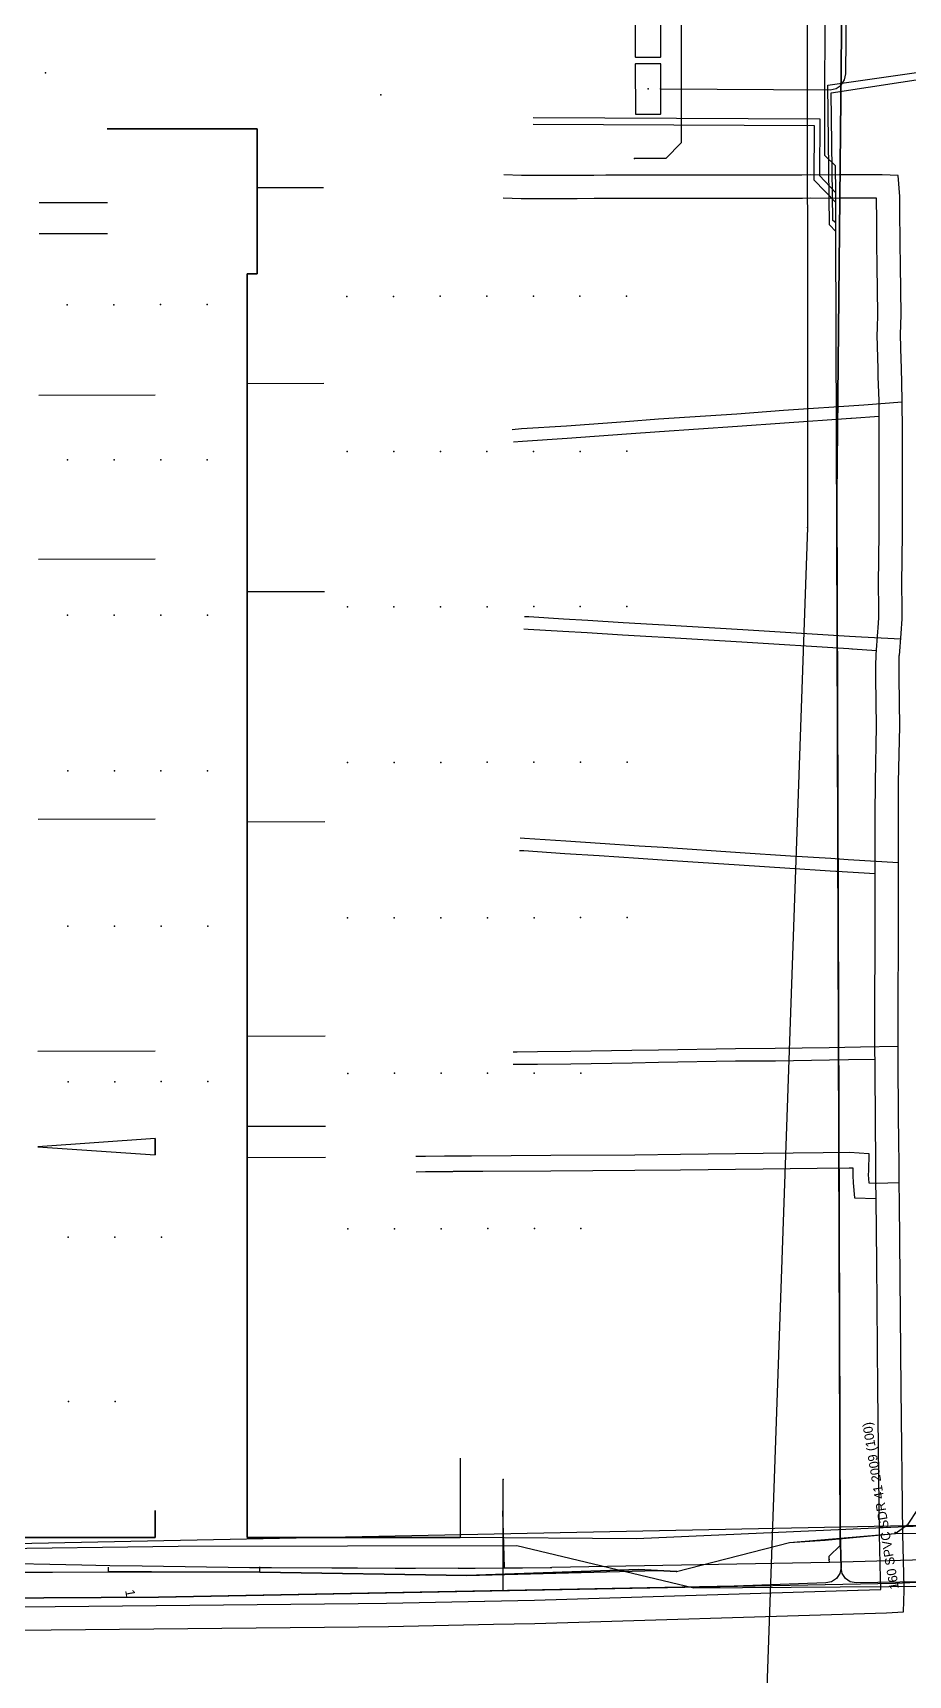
# Model space of a CAD drawing. Header units: metres. Extents: x -529 to 260, y -315 to 217.
# Drawn here: x -36.2 to -8, y 1.7 to 54.5 of the extents above; entities that cross this region are included whole.
import ezdxf

# ---------------------------------------------------------------- set-up
doc = ezdxf.new("R2010")
doc.units = ezdxf.units.M
for name, color, linetype, true_color in [('GM0772_GWA_Appurtenance', 7, 'Continuous', 0xba38a8), ('GM0772_GWA_Rioolleiding', 7, 'Continuous', 0xba38a8), ('KL1001_WAT_Appurtenance', 7, 'Continuous', 0x0000ff), ('KL1001_WAT_Waterleiding', 7, 'Continuous', 0x0000ff), ('KL1011_DAT_Duct', 7, 'Continuous', 0x00ff00), ('KL1011_DAT_Kabelbed', 7, 'Continuous', 0x00ff00), ('KL1011_DAT_Kast', 7, 'Continuous', 0x00ff00), ('KL1011_DAT_Telecommunicatiekabel', 7, 'Continuous', 0x00ff00), ('KL1031_ELS_Appurtenance', 7, 'Continuous', 0x960000), ('KL1031_ELS_Elektriciteitskabel', 7, 'Continuous', 0x960000), ('KL1031_ELS_ExtraGeometrie', 7, 'Continuous', 0x960000), ('KL1031_ELS_Kast', 7, 'Continuous', 0x960000), ('KL1031_EMS_Appurtenance', 7, 'Continuous', 0xc80000), ('KL1031_EMS_Elektriciteitskabel', 7, 'Continuous', 0xc80000), ('KL1031_GLD_Annotatie', 7, 'Continuous', 0xffffff), ('KL1031_GLD_Appurtenance', 7, 'Continuous', 0xffaf3c), ('KL1031_GLD_OlieGasChemicalienPijpleiding', 7, 'Continuous', 0xffaf3c), ('KL1049_DAT_Appurtenance', 7, 'Continuous', 0x00ff00), ('KL1049_DAT_Telecommunicatiekabel', 7, 'Continuous', 0x00ff00), ('KL1051_DAT_Annotatie', 7, 'Continuous', 0xffffff), ('KL1051_DAT_Kabelbed', 7, 'Continuous', 0x00ff00), ('KL1233_WRM_ThermischePijpleiding', 7, 'Continuous', 0x008080)]:
    doc.layers.add(name, color=color, linetype=linetype, true_color=true_color)

msp = doc.modelspace()

# ---------------------------------------------------------------- linework, layer by layer
at = {"layer": 'GM0772_GWA_Appurtenance'}
msp.add_point((-11.247, 38.621), dxfattribs=at)
at = {"layer": 'GM0772_GWA_Rioolleiding', "linetype": 'CONTINUOUS'}
for points in [[(-11.265, 80.189), (-11.247, 38.621)], [(-11.247, 38.621), (-12.702, -2.985)]]:
    msp.add_lwpolyline(points, dxfattribs=at)
at = {"layer": 'KL1001_WAT_Appurtenance'}
msp.add_point((-10.545, 5.424), dxfattribs=at)
at = {"layer": 'KL1001_WAT_Waterleiding', "linetype": 'CONTINUOUS'}
for points in [[(-10.34, 50.26), (-10.69, 50.597), (-10.679, 56.735), (-17.124, 56.572), (-17.183, 55.728)], [(-10.333, 48.146), (-10.535, 48.365), (-10.588, 52.853), (-7.066, 53.36), (9.531, 53.29), (9.625, 53.171)], [(-10.334, 48.426), (-10.432, 48.499), (-10.485, 52.61), (-7.047, 53.137), (9.53, 53.071), (9.625, 53.171)], [(-20.078, 51.82), (-10.85, 51.771), (-10.861, 49.954), (-10.336, 49.393)], [(-10.336, 49.077), (-11.029, 49.796), (-11.02, 51.542), (-20.078, 51.593)], [(-10.334, 48.577), (-10.336, 49.077), (-10.336, 49.393), (-10.34, 50.26)], [(-10.545, 5.424), (-10.549, 5.526), (-10.195, 5.87), (-10.333, 48.146), (-10.334, 48.426), (-10.334, 48.577)], [(59.792, 10.627), (56.411, 10.292), (49.594, 9.618), (31.277, 7.805), (29.566, 7.665), (22.876, 7.116), (17.489, 6.778), (13.649, 6.538), (7.721, 6.18), (-0.339, 5.693), (-3.459, 5.558), (-5.788, 5.469), (-7.868, 5.399), (-10.542, 5.321)], [(-21.065, 6.991), (-21.009, 5.149)], [(-22.492, 5.14), (-23.859, 5.137), (-24.518, 5.137), (-25.729, 5.138), (-26.554, 5.141), (-28.499, 5.152), (-29.207, 5.158), (-32.657, 5.202), (-33.698, 5.219), (-34.606, 5.237), (-37.715, 5.307), (-39.427, 5.354)], [(-10.542, 5.321), (-19.469, 5.16)], [(-10.542, 5.321), (-10.545, 5.424)], [(-22.492, 5.14), (-22.44, 5.14), (-21.937, 5.144), (-21.009, 5.149), (-20.415, 5.154), (-19.524, 5.16), (-19.469, 5.16)]]:
    msp.add_lwpolyline(points, dxfattribs=at)
at = {"layer": 'KL1011_DAT_Duct', "linetype": 'CONTINUOUS'}
for points in [[(-33.781, 51.45), (-28.958, 51.451), (-28.958, 49.55)], [(-33.781, 51.45), (-28.958, 51.451), (-28.958, 49.55)], [(-33.781, 51.45), (-28.958, 51.451), (-28.958, 49.55)], [(-28.958, 49.55), (-28.958, 46.787), (-29.284, 46.787), (-29.284, 43.248)], [(-28.958, 49.55), (-28.958, 46.787), (-29.284, 46.787), (-29.284, 43.248)], [(-28.958, 49.55), (-28.958, 46.787), (-29.284, 46.787), (-29.284, 43.248)], [(-29.284, 43.248), (-29.284, 36.549)], [(-29.284, 43.248), (-29.284, 36.549)], [(-29.284, 43.248), (-29.284, 36.549)], [(-29.284, 36.549), (-29.284, 29.149)], [(-29.284, 36.549), (-29.284, 29.149)], [(-29.284, 36.549), (-29.284, 29.149)], [(-29.284, 29.149), (-29.284, 22.249)], [(-29.284, 29.149), (-29.284, 22.249)], [(-29.284, 29.149), (-29.284, 22.249)], [(-29.284, 22.249), (-29.284, 19.349)], [(-29.284, 22.249), (-29.284, 19.349)], [(-29.284, 22.249), (-29.284, 19.349)], [(-29.284, 19.349), (-29.284, 18.349)], [(-29.284, 19.349), (-29.284, 18.349)], [(-29.284, 19.349), (-29.284, 18.349)], [(-32.246, 18.443), (-32.246, 18.97)], [(-32.246, 18.443), (-32.246, 18.97)], [(-29.284, 18.349), (-29.284, 6.127)], [(-29.284, 18.349), (-29.284, 6.127)], [(-29.284, 18.349), (-29.284, 6.127)], [(-50.93, 6.127), (-32.245, 6.127), (-32.245, 6.996)], [(-50.93, 6.127), (-32.245, 6.127), (-32.245, 6.996)], [(8.036, 7.19), (-16.748, 6.089), (-22.427, 6.128)], [(8.036, 7.19), (-16.748, 6.089), (-22.427, 6.128)], [(-29.284, 6.127), (-22.427, 6.128)], [(-29.284, 6.127), (-22.427, 6.128)]]:
    msp.add_lwpolyline(points, dxfattribs=at)
at = {"layer": 'KL1011_DAT_Kabelbed', "linetype": 'CONTINUOUS'}
for points in [[(-33.781, 51.45), (-28.958, 51.451), (-28.958, 49.55)], [(-28.958, 49.55), (-28.958, 46.787), (-29.284, 46.787), (-29.284, 43.248)], [(-26.82, 49.554), (-28.958, 49.55)], [(-33.78, 49.073), (-35.977, 49.069)], [(-33.78, 48.073), (-35.978, 48.069)], [(-32.245, 42.881), (-35.985, 42.873)], [(-26.808, 43.254), (-29.284, 43.248)], [(-29.284, 43.248), (-29.284, 36.549)], [(-32.246, 37.604), (-35.993, 37.597)], [(-26.794, 36.554), (-29.284, 36.549)], [(-29.284, 36.549), (-29.284, 29.149)], [(-32.246, 29.238), (-36.006, 29.229)], [(-26.779, 29.154), (-29.284, 29.149)], [(-29.284, 29.149), (-29.284, 22.249)], [(-26.765, 22.254), (-29.284, 22.249)], [(-29.284, 22.249), (-29.284, 19.349)], [(-32.246, 21.772), (-36.016, 21.764)], [(-26.759, 19.354), (-29.284, 19.349)], [(-29.284, 19.349), (-29.284, 18.349)], [(-32.246, 18.97), (-36.021, 18.699), (-32.246, 18.443)], [(-32.246, 18.443), (-32.246, 18.97)], [(-26.757, 18.354), (-29.284, 18.349)], [(-29.284, 18.349), (-29.284, 6.127)], [(-22.426, 8.678), (-22.427, 6.128)], [(-50.93, 6.127), (-32.245, 6.127), (-32.245, 6.996)], [(8.036, 7.19), (-16.748, 6.089), (-22.427, 6.128)], [(-29.284, 6.127), (-22.427, 6.128)]]:
    msp.add_lwpolyline(points, dxfattribs=at)
at = {"layer": 'KL1011_DAT_Kast'}
msp.add_point((-35.775, 53.248), dxfattribs=at)
at = {"layer": 'KL1011_DAT_Telecommunicatiekabel', "linetype": 'CONTINUOUS'}
for points in [[(-26.757, 18.354), (-29.284, 18.349), (-29.284, 46.787), (-28.958, 46.787), (-28.958, 51.451), (-33.781, 51.45)], [(-26.757, 18.354), (-29.284, 18.349), (-29.284, 46.787), (-28.958, 46.787), (-28.958, 51.451), (-33.781, 51.45)], [(-26.757, 18.354), (-29.284, 18.349), (-29.284, 46.787), (-28.958, 46.787), (-28.958, 51.451), (-33.781, 51.45)], [(-26.757, 18.354), (-29.284, 18.349), (-29.284, 46.787), (-28.958, 46.787), (-28.958, 51.451), (-33.781, 51.45)], [(-26.757, 18.354), (-29.284, 18.349), (-29.284, 46.787), (-28.958, 46.787), (-28.958, 51.451), (-33.781, 51.45)], [(-26.757, 18.354), (-29.284, 18.349), (-29.284, 46.787), (-28.958, 46.787), (-28.958, 51.451), (-33.781, 51.45)], [(-26.757, 18.354), (-29.284, 18.349), (-29.284, 46.787), (-28.958, 46.787), (-28.958, 51.451), (-33.781, 51.45)], [(-26.757, 18.354), (-29.284, 18.349), (-29.284, 46.787), (-28.958, 46.787), (-28.958, 51.451), (-33.781, 51.45)], [(-26.757, 18.354), (-29.284, 18.349), (-29.284, 46.787), (-28.958, 46.787), (-28.958, 51.451), (-33.781, 51.45)], [(-26.757, 18.354), (-29.284, 18.349), (-29.284, 46.787), (-28.958, 46.787), (-28.958, 51.451), (-33.781, 51.45)], [(-26.757, 18.354), (-29.284, 18.349), (-29.284, 46.787), (-28.958, 46.787), (-28.958, 51.451), (-33.781, 51.45)], [(-26.757, 18.354), (-29.284, 18.349), (-29.284, 46.787), (-28.958, 46.787), (-28.958, 51.451), (-33.781, 51.45)], [(-26.757, 18.354), (-29.284, 18.349), (-29.284, 46.787), (-28.958, 46.787), (-28.958, 51.451), (-33.781, 51.45)], [(-26.757, 18.354), (-29.284, 18.349), (-29.284, 46.787), (-28.958, 46.787), (-28.958, 51.451), (-33.781, 51.45)], [(-26.757, 18.354), (-29.284, 18.349), (-29.284, 46.787), (-28.958, 46.787), (-28.958, 51.451), (-33.781, 51.45)], [(-26.757, 18.354), (-29.284, 18.349), (-29.284, 46.787), (-28.958, 46.787), (-28.958, 51.451), (-33.781, 51.45)], [(-26.759, 19.354), (-29.284, 19.349), (-29.284, 46.787), (-28.958, 46.787), (-28.958, 51.451), (-33.781, 51.45)], [(-26.757, 18.354), (-29.284, 18.349), (-29.284, 46.787), (-28.958, 46.787), (-28.958, 51.451), (-33.781, 51.45)], [(-26.757, 18.354), (-29.284, 18.349), (-29.284, 46.787), (-28.958, 46.787), (-28.958, 51.451), (-33.781, 51.45)], [(-26.757, 18.354), (-29.284, 18.349), (-29.284, 46.787), (-28.958, 46.787), (-28.958, 51.451), (-33.781, 51.45)], [(-26.757, 18.354), (-29.284, 18.349), (-29.284, 46.787), (-28.958, 46.787), (-28.958, 51.451), (-33.781, 51.45)], [(-26.757, 18.354), (-29.284, 18.349), (-29.284, 46.787), (-28.958, 46.787), (-28.958, 51.451), (-33.781, 51.45)], [(-26.757, 18.354), (-29.284, 18.349), (-29.284, 46.787), (-28.958, 46.787), (-28.958, 51.451), (-33.781, 51.45)], [(-26.759, 19.354), (-29.284, 19.349), (-29.284, 46.787), (-28.958, 46.787), (-28.958, 51.451), (-33.781, 51.45)], [(-26.759, 19.354), (-29.284, 19.349), (-29.284, 46.787), (-28.958, 46.787), (-28.958, 51.451), (-33.781, 51.45)], [(-26.759, 19.354), (-29.284, 19.349), (-29.284, 46.787), (-28.958, 46.787), (-28.958, 51.451), (-33.781, 51.45)], [(-26.757, 18.354), (-29.284, 18.349), (-29.284, 46.787), (-28.958, 46.787), (-28.958, 51.451), (-33.781, 51.45)], [(-22.426, 8.678), (-22.427, 6.128), (-29.284, 6.127), (-29.284, 46.787), (-28.958, 46.787), (-28.958, 51.451), (-33.781, 51.45)], [(-22.426, 8.678), (-22.427, 6.128), (-29.284, 6.127), (-29.284, 46.787), (-28.958, 46.787), (-28.958, 51.451), (-33.781, 51.45)], [(-22.426, 8.678), (-22.427, 6.128), (-29.284, 6.127), (-29.284, 46.787), (-28.958, 46.787), (-28.958, 51.451), (-33.781, 51.45)], [(-22.426, 8.678), (-22.427, 6.128), (-29.284, 6.127), (-29.284, 46.787), (-28.958, 46.787), (-28.958, 51.451), (-33.781, 51.45)], [(-22.426, 8.678), (-22.427, 6.128), (-29.284, 6.127), (-29.284, 46.787), (-28.958, 46.787), (-28.958, 51.451), (-33.781, 51.45)], [(-26.757, 18.354), (-29.284, 18.349), (-29.284, 46.787), (-28.958, 46.787), (-28.958, 51.451), (-33.781, 51.45)], [(-22.426, 8.678), (-22.427, 6.128), (-29.284, 6.127), (-29.284, 46.787), (-28.958, 46.787), (-28.958, 51.451), (-33.781, 51.45)], [(-26.757, 18.354), (-29.284, 18.349), (-29.284, 46.787), (-28.958, 46.787), (-28.958, 51.451), (-33.781, 51.45)], [(-26.757, 18.354), (-29.284, 18.349), (-29.284, 46.787), (-28.958, 46.787), (-28.958, 51.451), (-33.781, 51.45)], [(-22.426, 8.678), (-22.427, 6.128), (-29.284, 6.127), (-29.284, 46.787), (-28.958, 46.787), (-28.958, 51.451), (-33.781, 51.45)], [(-26.757, 18.354), (-29.284, 18.349), (-29.284, 46.787), (-28.958, 46.787), (-28.958, 51.451), (-33.781, 51.45)], [(-22.426, 8.678), (-22.427, 6.128), (-29.284, 6.127), (-29.284, 46.787), (-28.958, 46.787), (-28.958, 51.451), (-33.781, 51.45)], [(-22.426, 8.678), (-22.427, 6.128), (-29.284, 6.127), (-29.284, 46.787), (-28.958, 46.787), (-28.958, 51.451), (-33.781, 51.45)], [(-22.426, 8.678), (-22.427, 6.128), (-29.284, 6.127), (-29.284, 46.787), (-28.958, 46.787), (-28.958, 51.451), (-33.781, 51.45)], [(-22.426, 8.678), (-22.427, 6.128), (-29.284, 6.127), (-29.284, 46.787), (-28.958, 46.787), (-28.958, 51.451), (-33.781, 51.45)], [(-22.426, 8.678), (-22.427, 6.128), (-29.284, 6.127), (-29.284, 46.787), (-28.958, 46.787), (-28.958, 51.451), (-33.781, 51.45)], [(-22.426, 8.678), (-22.427, 6.128), (-29.284, 6.127), (-29.284, 46.787), (-28.958, 46.787), (-28.958, 51.451), (-33.781, 51.45)], [(-22.426, 8.678), (-22.427, 6.128), (-29.284, 6.127), (-29.284, 46.787), (-28.958, 46.787), (-28.958, 51.451), (-33.781, 51.45)], [(-22.426, 8.678), (-22.427, 6.128), (-29.284, 6.127), (-29.284, 46.787), (-28.958, 46.787), (-28.958, 51.451), (-33.781, 51.45)], [(-22.426, 8.678), (-22.427, 6.128), (-29.284, 6.127), (-29.284, 46.787), (-28.958, 46.787), (-28.958, 51.451), (-33.781, 51.45)], [(-22.426, 8.678), (-22.427, 6.128), (-29.284, 6.127), (-29.284, 46.787), (-28.958, 46.787), (-28.958, 51.451), (-33.781, 51.45)], [(-32.246, 21.772), (-36.016, 21.764)], [(-32.246, 21.772), (-36.016, 21.764)], [(-32.246, 21.772), (-36.016, 21.764)], [(-32.246, 21.772), (-36.016, 21.764)], [(-32.246, 21.772), (-36.016, 21.764)], [(-32.246, 21.772), (-36.016, 21.764)], [(-32.246, 21.772), (-36.016, 21.764)], [(-32.246, 21.772), (-36.016, 21.764)], [(-32.246, 21.772), (-36.016, 21.764)], [(-32.246, 21.772), (-36.016, 21.764)], [(-32.246, 21.772), (-36.016, 21.764)], [(-32.246, 21.772), (-36.016, 21.764)], [(-32.246, 21.772), (-36.016, 21.764)], [(-32.246, 21.772), (-36.016, 21.764)], [(-32.246, 21.772), (-36.016, 21.764)], [(-32.246, 21.772), (-36.016, 21.764)], [(-32.246, 21.772), (-36.016, 21.764)], [(-32.246, 21.772), (-36.016, 21.764)], [(-32.246, 21.772), (-36.016, 21.764)], [(-32.246, 21.772), (-36.016, 21.764)], [(-32.246, 21.772), (-36.016, 21.764)], [(-32.246, 21.772), (-36.016, 21.764)], [(-32.246, 21.772), (-36.016, 21.764)], [(-32.246, 21.772), (-36.016, 21.764)], [(-32.246, 21.772), (-36.016, 21.764)], [(-32.246, 21.772), (-36.016, 21.764)], [(-32.246, 21.772), (-36.016, 21.764)], [(-32.246, 21.772), (-36.016, 21.764)], [(-32.246, 21.772), (-36.016, 21.764)], [(-32.246, 21.772), (-36.016, 21.764)], [(-32.246, 21.772), (-36.016, 21.764)], [(-32.246, 21.772), (-36.016, 21.764)], [(-32.246, 21.772), (-36.016, 21.764)], [(-32.246, 21.772), (-36.016, 21.764)], [(-32.246, 21.772), (-36.016, 21.764)], [(-32.246, 21.772), (-36.016, 21.764)], [(-32.246, 21.772), (-36.016, 21.764)], [(-32.246, 21.772), (-36.016, 21.764)], [(-32.246, 21.772), (-36.016, 21.764)], [(-32.246, 21.772), (-36.016, 21.764)], [(-32.246, 21.772), (-36.016, 21.764)], [(-32.246, 21.772), (-36.016, 21.764)], [(-32.246, 21.772), (-36.016, 21.764)], [(-32.246, 21.772), (-36.016, 21.764)], [(-32.246, 21.772), (-36.016, 21.764)], [(-32.246, 21.772), (-36.016, 21.764)], [(-32.246, 21.772), (-36.016, 21.764)], [(-32.246, 21.772), (-36.016, 21.764)], [(-32.246, 21.772), (-36.016, 21.764)], [(-32.246, 21.772), (-36.016, 21.764)], [(-32.246, 21.772), (-36.016, 21.764)], [(-32.246, 21.772), (-36.016, 21.764)], [(-32.246, 21.772), (-36.016, 21.764)], [(-32.246, 18.97), (-32.246, 18.443), (-32.246, 18.97)], [(-32.246, 18.97), (-32.246, 18.443), (-32.246, 18.97)], [(-32.246, 18.97), (-32.246, 18.443), (-32.246, 18.97)], [(-32.246, 18.97), (-32.246, 18.443), (-32.246, 18.97)], [(-32.246, 18.97), (-32.246, 18.443), (-32.246, 18.97)], [(-32.246, 18.97), (-32.246, 18.443), (-32.246, 18.97)], [(-32.246, 18.97), (-32.246, 18.443), (-32.246, 18.97)], [(-32.246, 18.97), (-32.246, 18.443), (-32.246, 18.97)], [(-32.246, 18.97), (-32.246, 18.443), (-32.246, 18.97)], [(-32.246, 18.97), (-32.246, 18.443), (-32.246, 18.97)], [(-32.246, 18.97), (-32.246, 18.443), (-32.246, 18.97)], [(-32.246, 18.97), (-32.246, 18.443), (-32.246, 18.97)], [(-32.246, 18.97), (-32.246, 18.443), (-32.246, 18.97)], [(-32.246, 18.97), (-32.246, 18.443), (-32.246, 18.97)], [(-32.246, 18.97), (-32.246, 18.443), (-32.246, 18.97)], [(-32.246, 18.97), (-32.246, 18.443), (-32.246, 18.97)], [(-32.246, 18.97), (-32.246, 18.443), (-32.246, 18.97)], [(-32.246, 18.97), (-32.246, 18.443), (-32.246, 18.97)], [(-32.246, 18.97), (-32.246, 18.443), (-32.246, 18.97)], [(-32.246, 18.97), (-32.246, 18.443), (-32.246, 18.97)], [(-32.246, 18.97), (-32.246, 18.443), (-32.246, 18.97)], [(-32.246, 18.97), (-32.246, 18.443), (-32.246, 18.97)], [(-32.246, 18.97), (-32.246, 18.443), (-32.246, 18.97)], [(-32.246, 18.97), (-32.246, 18.443), (-32.246, 18.97)], [(-32.246, 18.97), (-32.246, 18.443), (-32.246, 18.97)], [(-32.246, 18.97), (-32.246, 18.443), (-32.246, 18.97)], [(-32.246, 18.97), (-32.246, 18.443), (-32.246, 18.97)], [(-50.93, 6.127), (-32.245, 6.127), (-32.245, 6.996), (-32.245, 6.127), (-50.93, 6.127), (-74.037, 6.127)], [(-50.93, 6.127), (-32.245, 6.127), (-32.245, 6.996), (-32.245, 6.127), (-50.93, 6.127), (-74.037, 6.127)], [(-50.93, 6.127), (-32.245, 6.127), (-32.245, 6.996), (-32.245, 6.127), (-50.93, 6.127), (-74.037, 6.127)], [(-50.93, 6.127), (-32.245, 6.127), (-32.245, 6.996), (-32.245, 6.127), (-50.93, 6.127), (-74.037, 6.127)], [(-50.93, 6.127), (-32.245, 6.127), (-32.245, 6.996), (-32.245, 6.127), (-50.93, 6.127), (-74.037, 6.127)], [(-50.93, 6.127), (-32.245, 6.127), (-32.245, 6.996), (-32.245, 6.127), (-50.93, 6.127), (-74.037, 6.127)], [(-50.93, 6.127), (-32.245, 6.127), (-32.245, 6.996), (-32.245, 6.127), (-50.93, 6.127), (-74.037, 6.127)], [(-50.93, 6.127), (-32.245, 6.127), (-32.245, 6.996), (-32.245, 6.127), (-50.93, 6.127), (-74.037, 6.127)], [(-50.93, 6.127), (-32.245, 6.127), (-32.245, 6.996), (-32.245, 6.127), (-50.93, 6.127), (-74.037, 6.127)], [(-50.93, 6.127), (-32.245, 6.127), (-32.245, 6.996), (-32.245, 6.127), (-50.93, 6.127), (-74.037, 6.127)], [(-50.93, 6.127), (-32.245, 6.127), (-32.245, 6.996), (-32.245, 6.127), (-50.93, 6.127), (-74.037, 6.127)], [(-50.93, 6.127), (-32.245, 6.127), (-32.245, 6.996), (-32.245, 6.127), (-50.93, 6.127), (-74.037, 6.127)], [(-50.93, 6.127), (-32.245, 6.127), (-32.245, 6.996), (-32.245, 6.127), (-50.93, 6.127), (-74.037, 6.127)], [(-50.93, 6.127), (-32.245, 6.127), (-32.245, 6.996), (-32.245, 6.127), (-50.93, 6.127), (-74.037, 6.127)], [(-50.93, 6.127), (-32.245, 6.127), (-32.245, 6.996), (-32.245, 6.127), (-50.93, 6.127), (-74.037, 6.127)], [(-50.93, 6.127), (-32.245, 6.127), (-32.245, 6.996), (-32.245, 6.127), (-50.93, 6.127), (-74.037, 6.127)], [(-50.93, 6.127), (-32.245, 6.127), (-32.245, 6.996), (-32.245, 6.127), (-50.93, 6.127), (-74.037, 6.127)], [(-50.93, 6.127), (-32.245, 6.127), (-32.245, 6.996), (-32.245, 6.127), (-50.93, 6.127), (-74.037, 6.127)], [(-50.93, 6.127), (-32.245, 6.127), (-32.245, 6.996), (-32.245, 6.127), (-50.93, 6.127), (-74.037, 6.127)], [(-50.93, 6.127), (-32.245, 6.127), (-32.245, 6.996), (-32.245, 6.127), (-50.93, 6.127), (-74.037, 6.127)], [(-50.93, 6.127), (-32.245, 6.127), (-32.245, 6.996), (-32.245, 6.127), (-50.93, 6.127), (-74.037, 6.127)], [(-50.93, 6.127), (-32.245, 6.127), (-32.245, 6.996), (-32.245, 6.127), (-50.93, 6.127), (-74.037, 6.127)], [(-50.93, 6.127), (-32.245, 6.127), (-32.245, 6.996), (-32.245, 6.127), (-50.93, 6.127), (-74.037, 6.127)], [(-50.93, 6.127), (-32.245, 6.127), (-32.245, 6.996), (-32.245, 6.127), (-50.93, 6.127), (-74.037, 6.127)], [(-50.93, 6.127), (-32.245, 6.127), (-32.245, 6.996), (-32.245, 6.127), (-50.93, 6.127), (-74.037, 6.127)], [(-50.93, 6.127), (-32.245, 6.127), (-32.245, 6.996), (-32.245, 6.127), (-50.93, 6.127), (-74.037, 6.127)], [(-50.93, 6.127), (-32.245, 6.127), (-32.245, 6.996), (-32.245, 6.127), (-50.93, 6.127), (-74.037, 6.127)]]:
    msp.add_lwpolyline(points, dxfattribs=at)
at = {"layer": 'KL1031_ELS_Appurtenance'}
for p in [(-24.976, 52.543), (-15.977, 52.734), (-16.809, 50.495), (-26.067, 46.059), (-24.567, 46.061), (-23.068, 46.063), (-21.568, 46.064), (-20.068, 46.066), (-18.568, 46.067), (-17.068, 46.069), (-35.068, 45.791), (-33.568, 45.792), (-32.069, 45.794), (-30.569, 45.795), (-35.063, 40.796), (-33.563, 40.798), (-32.063, 40.799), (-30.564, 40.801), (-26.062, 41.066), (-24.562, 41.067), (-23.062, 41.069), (-21.562, 41.071), (-20.062, 41.072), (-18.562, 41.074), (-17.063, 41.075), (-26.056, 36.071), (-24.557, 36.073), (-23.057, 36.075), (-21.557, 36.076), (-20.057, 36.078), (-18.557, 36.079), (-17.058, 36.081), (-35.058, 35.802), (-33.558, 35.803), (-32.058, 35.805), (-30.559, 35.806), (-35.053, 30.796), (-33.553, 30.797), (-32.054, 30.799), (-30.553, 30.8), (-26.051, 31.065), (-24.551, 31.066), (-23.051, 31.068), (-21.552, 31.069), (-20.052, 31.07), (-18.552, 31.072), (-17.053, 31.074), (-26.046, 26.064), (-24.546, 26.066), (-23.046, 26.067), (-21.547, 26.069), (-20.047, 26.07), (-18.547, 26.072), (-17.047, 26.074), (-35.048, 25.794), (-33.548, 25.796), (-32.048, 25.797), (-30.548, 25.799), (-35.042, 20.792), (-33.543, 20.794), (-32.043, 20.795), (-30.543, 20.797), (-26.041, 21.062), (-24.541, 21.063), (-23.041, 21.065), (-21.541, 21.066), (-20.042, 21.068), (-18.542, 21.07), (-26.036, 16.061), (-24.536, 16.062), (-23.036, 16.064), (-21.536, 16.066), (-20.037, 16.067), (-18.537, 16.069), (-35.037, 15.791), (-33.538, 15.793), (-32.038, 15.794), (-35.032, 10.505), (-33.532, 10.507), (-21.038, 7.99), (-21.04, 4.421)]:
    msp.add_point(p, dxfattribs=at)
at = {"layer": 'KL1031_ELS_Elektriciteitskabel', "linetype": 'CONTINUOUS'}
for points in [[(-15.977, 52.734), (-10.521, 52.709), (-10.326, 52.747), (-10.162, 52.858), (-10.052, 53.024), (-10.017, 53.22), (-9.969, 57.735)], [(-15.307, 56.824), (-15.307, 50.999), (-15.806, 50.498), (-16.809, 50.495)], [(-159.298, 3.907), (-153.417, 3.983), (-135.502, 4.086), (-113.246, 4.04), (-85.13, 4.633), (-63.924, 4.258), (-43.209, 4.141), (-32.137, 4.207), (-8.408, 4.663), (15.142, 5.767), (39.363, 7.547), (65.962, 10.34), (84.955, 11.989)], [(-21.04, 4.421), (-21.038, 7.99)]]:
    msp.add_lwpolyline(points, dxfattribs=at)
at = {"layer": 'KL1031_ELS_ExtraGeometrie', "linetype": 'CONTINUOUS'}
for points in [[(-15.971, 53.765), (-15.971, 55.376), (-15.98, 55.381), (-16.784, 55.379), (-16.79, 55.371), (-16.787, 53.766), (-16.779, 53.761), (-15.979, 53.761), (-15.971, 53.764), (-15.971, 53.765)], [(-15.967, 51.929), (-15.969, 53.538), (-15.977, 53.544), (-16.783, 53.542), (-16.788, 53.533), (-16.785, 51.928), (-16.776, 51.922), (-15.976, 51.924), (-15.968, 51.928), (-15.967, 51.929)]]:
    msp.add_lwpolyline(points, close=True, dxfattribs=at)
at = {"layer": 'KL1031_ELS_Kast'}
msp.add_point((-16.377, 52.733), dxfattribs=at)
at = {"layer": 'KL1031_EMS_Appurtenance'}
msp.add_point((-13.594, 4.564), dxfattribs=at)
at = {"layer": 'KL1031_EMS_Elektriciteitskabel', "linetype": 'CONTINUOUS'}
for points in [[(-7.571, 4.702), (-9.677, 4.671), (-9.867, 4.707), (-10.026, 4.813), (-10.133, 4.974), (-10.167, 5.164), (-10.197, 6.327), (-10.306, 39.654), (-10.114, 57.73), (-10.125, 57.833), (-10.157, 57.93), (-10.211, 58.019), (-10.283, 58.093), (-10.37, 58.15), (-10.467, 58.186), (-10.568, 58.2), (-10.672, 58.191), (-12.136, 58.194), (-12.319, 58.231), (-12.474, 58.337), (-12.575, 58.494), (-12.608, 58.679), (-12.74, 63.051)], [(-10.114, 57.73), (-10.306, 39.654), (-10.197, 6.327), (-10.167, 5.164), (-10.201, 4.974), (-10.307, 4.811), (-10.468, 4.704), (-10.658, 4.668), (-13.594, 4.564)], [(-13.594, 4.564), (-32.137, 4.207), (-43.209, 4.141), (-63.924, 4.258), (-85.13, 4.633), (-113.246, 4.04), (-135.502, 4.086), (-153.417, 3.983), (-157.184, 3.608)]]:
    msp.add_lwpolyline(points, dxfattribs=at)
at = {"layer": 'KL1031_GLD_Appurtenance'}
for p in [(-21.038, 7.99), (-21.038, 6.244)]:
    msp.add_point(p, dxfattribs=at)
at = {"layer": 'KL1031_GLD_OlieGasChemicalienPijpleiding', "linetype": 'CONTINUOUS'}
for points in [[(-21.038, 6.244), (-21.038, 7.99)], [(20.658, 7.082), (-38.344, 5.896), (-39.141, 5.874)]]:
    msp.add_lwpolyline(points, dxfattribs=at)
at = {"layer": 'KL1049_DAT_Appurtenance'}
for p in [(-8.429, 6.287), (-32.369, 5.026), (-15.463, 5.038)]:
    msp.add_point(p, dxfattribs=at)
at = {"layer": 'KL1049_DAT_Telecommunicatiekabel', "linetype": 'CONTINUOUS'}
for points in [[(-8.429, 6.287), (-8.423, 6.255), (9.366, 6.329), (24.241, 6.642), (53.938, 8.937), (86.283, 11.959), (90.895, 12.431), (106.599, 14.682), (145.972, 20.279)], [(-15.465, 5.034), (-11.83, 5.972), (-10.682, 6.043), (-8.423, 6.255), (9.366, 6.329), (24.241, 6.642), (38.148, 7.716), (53.938, 8.937), (55.113, 9.047), (86.283, 11.959), (86.206, 14.731)], [(-15.465, 5.034), (-11.83, 5.972), (-10.682, 6.043), (-8.423, 6.255), (9.366, 6.329), (24.241, 6.642), (38.148, 7.716), (53.938, 8.937), (55.113, 9.047), (54.861, 11.615)], [(-8.429, 6.287), (-8.423, 6.255), (-8.007, 6.555), (-7.699, 7.035), (-7.591, 7.471), (-7.703, 9.751)], [(-154.474, 3.646), (-123.361, 3.833), (-98.51, 4.459), (-97.011, 4.468), (-71.267, 4.622), (-71.272, 5.413), (-60.664, 5.363), (-54.151, 5.503), (-51.407, 5.65), (-51.407, 4.959), (-32.369, 5.026), (-28.876, 5.017), (-22.213, 4.904), (-16.073, 5.067), (-15.997, 5.063), (-15.768, 5.052), (-15.463, 5.038), (-11.83, 5.972), (-8.423, 6.255), (-8.429, 6.287)], [(-97.012, 4.468), (-71.267, 4.622), (-71.272, 5.413), (-60.312, 5.362), (-54.151, 5.503), (-51.407, 5.65), (-51.407, 4.959), (-36.566, 5.011), (-32.369, 5.026)], [(-51.407, 5.65), (-51.407, 4.959), (-33.74, 5.022), (-32.369, 5.026), (-28.876, 5.017), (-28.876, 5.181)], [(-51.407, 5.65), (-51.407, 4.959), (-33.74, 5.022), (-32.369, 5.026), (-28.876, 5.017), (-28.876, 5.181)], [(-51.407, 5.65), (-51.407, 4.959), (-33.74, 5.022), (-32.369, 5.026), (-28.876, 5.017), (-28.876, 5.181)], [(-51.407, 5.65), (-51.407, 4.959), (-33.74, 5.022), (-32.369, 5.026), (-28.876, 5.017), (-28.876, 5.181)], [(-51.407, 5.65), (-51.407, 4.959), (-33.74, 5.022), (-32.369, 5.026), (-28.876, 5.017), (-28.876, 5.181)], [(-51.407, 5.65), (-51.407, 4.959), (-33.74, 5.022), (-32.369, 5.026), (-28.876, 5.017), (-28.876, 5.181)], [(-51.407, 5.65), (-51.407, 4.959), (-33.74, 5.022), (-32.369, 5.026), (-28.876, 5.017), (-28.876, 5.181)], [(-51.407, 5.65), (-51.407, 4.959), (-33.74, 5.022), (-32.369, 5.026), (-28.876, 5.017), (-28.876, 5.181)], [(-51.407, 5.65), (-51.407, 4.959), (-33.74, 5.022), (-32.369, 5.026), (-28.876, 5.017), (-28.876, 5.181)], [(-51.407, 5.65), (-51.407, 4.959), (-33.74, 5.022), (-32.369, 5.026), (-28.876, 5.017), (-28.876, 5.181)], [(-51.407, 5.65), (-51.407, 4.959), (-33.74, 5.022), (-32.369, 5.026), (-28.876, 5.017), (-28.876, 5.181)], [(-51.407, 5.65), (-51.407, 4.959), (-33.74, 5.022), (-32.369, 5.026), (-28.876, 5.017), (-28.876, 5.181)], [(-51.407, 5.65), (-51.407, 4.959), (-33.74, 5.022), (-32.369, 5.026), (-28.876, 5.017), (-28.876, 5.181)], [(-32.369, 5.026), (-33.74, 5.022), (-33.741, 5.177)], [(-32.369, 5.026), (-33.74, 5.022), (-33.741, 5.177)], [(-32.369, 5.026), (-33.74, 5.022), (-33.741, 5.177)], [(-32.369, 5.026), (-33.74, 5.022), (-33.741, 5.177)], [(-32.369, 5.026), (-33.74, 5.022), (-33.741, 5.177)], [(-32.369, 5.026), (-33.74, 5.022), (-33.741, 5.177)], [(-32.369, 5.026), (-33.74, 5.022), (-33.741, 5.177)], [(-32.369, 5.026), (-33.74, 5.022), (-33.741, 5.177)], [(-32.369, 5.026), (-33.74, 5.022), (-33.741, 5.177)], [(-32.369, 5.026), (-33.74, 5.022), (-33.741, 5.177)], [(-32.369, 5.026), (-33.74, 5.022), (-33.741, 5.177)], [(-32.369, 5.026), (-33.74, 5.022), (-33.741, 5.177)], [(-32.369, 5.026), (-33.74, 5.022), (-33.741, 5.177)], [(-32.369, 5.026), (-33.74, 5.022), (-33.741, 5.177)], [(-32.369, 5.026), (-33.74, 5.022), (-33.741, 5.177)], [(-32.369, 5.026), (-33.74, 5.022), (-33.741, 5.177)], [(-32.369, 5.026), (-33.74, 5.022), (-33.741, 5.177)], [(-32.369, 5.026), (-33.74, 5.022), (-33.741, 5.177)], [(-32.369, 5.026), (-33.74, 5.022), (-33.741, 5.177)], [(-32.369, 5.026), (-33.74, 5.022), (-33.741, 5.177)], [(-32.369, 5.026), (-33.74, 5.022), (-33.741, 5.177)], [(-32.369, 5.026), (-33.74, 5.022), (-33.741, 5.177)], [(-32.369, 5.026), (-33.74, 5.022), (-33.741, 5.177)], [(-32.369, 5.026), (-33.74, 5.022), (-33.741, 5.177)], [(-32.369, 5.026), (-33.74, 5.022), (-33.741, 5.177)], [(-32.369, 5.026), (-33.74, 5.022), (-33.741, 5.177)], [(-32.369, 5.026), (-33.74, 5.022), (-33.741, 5.177)], [(-32.369, 5.026), (-33.74, 5.022), (-33.741, 5.177)], [(-32.369, 5.026), (-33.74, 5.022), (-33.741, 5.177)], [(-32.369, 5.026), (-33.74, 5.022), (-33.741, 5.177)], [(-32.369, 5.026), (-33.74, 5.022), (-33.741, 5.177)], [(-32.369, 5.026), (-33.74, 5.022), (-33.741, 5.177)], [(-32.369, 5.026), (-33.74, 5.022), (-33.741, 5.177)], [(-15.463, 5.038), (-16.688, 5.095), (-22.213, 4.904), (-28.876, 5.017), (-32.369, 5.026), (-33.74, 5.022), (-33.741, 5.177)], [(-15.463, 5.038), (-16.688, 5.095), (-22.213, 4.904), (-28.876, 5.017), (-32.369, 5.026), (-33.74, 5.022), (-33.741, 5.177)], [(-15.463, 5.038), (-16.688, 5.095), (-22.213, 4.904), (-28.876, 5.017), (-32.369, 5.026), (-33.74, 5.022), (-33.741, 5.177)], [(-32.369, 5.026), (-33.74, 5.022), (-33.741, 5.177)], [(-32.369, 5.026), (-33.74, 5.022), (-33.741, 5.177)], [(-32.369, 5.026), (-33.74, 5.022), (-33.741, 5.177)], [(-32.369, 5.026), (-33.74, 5.022), (-33.741, 5.177)], [(-32.369, 5.026), (-33.74, 5.022), (-33.741, 5.177)], [(-32.369, 5.026), (-33.74, 5.022), (-33.741, 5.177)], [(-32.369, 5.026), (-33.74, 5.022), (-33.741, 5.177)], [(-32.369, 5.026), (-33.74, 5.022), (-33.741, 5.177)], [(-32.369, 5.026), (-33.74, 5.022), (-33.741, 5.177)], [(-32.369, 5.026), (-33.74, 5.022), (-33.741, 5.177)], [(-32.369, 5.026), (-33.74, 5.022), (-33.741, 5.177)], [(-32.369, 5.026), (-33.74, 5.022), (-33.741, 5.177)], [(-32.369, 5.026), (-33.74, 5.022), (-33.741, 5.177)], [(-32.369, 5.026), (-33.74, 5.022), (-33.741, 5.177)], [(-32.369, 5.026), (-33.74, 5.022), (-33.741, 5.177)], [(-15.463, 5.038), (-16.688, 5.095), (-22.213, 4.904), (-28.876, 5.017), (-32.369, 5.026), (-33.74, 5.022), (-33.741, 5.177)], [(-15.463, 5.038), (-16.688, 5.095), (-22.213, 4.904), (-28.876, 5.017), (-32.369, 5.026), (-33.74, 5.022), (-33.741, 5.177)], [(-32.369, 5.026), (-28.876, 5.017), (-22.213, 4.904), (-16.688, 5.095), (-15.463, 5.038)], [(-15.463, 5.038), (-16.688, 5.095), (-22.213, 4.904), (-28.876, 5.017), (-28.876, 5.181)], [(-15.463, 5.038), (-16.688, 5.095), (-22.213, 4.904), (-28.876, 5.017), (-28.876, 5.181)], [(-15.463, 5.038), (-16.688, 5.095), (-22.213, 4.904), (-28.876, 5.017), (-28.876, 5.181)], [(-15.463, 5.038), (-16.688, 5.095), (-22.213, 4.904), (-28.876, 5.017), (-28.876, 5.181)], [(-15.463, 5.038), (-16.688, 5.095), (-22.213, 4.904), (-28.876, 5.017), (-28.876, 5.181)], [(-15.463, 5.038), (-16.688, 5.095), (-22.213, 4.904), (-28.876, 5.017), (-28.876, 5.181)], [(-15.463, 5.038), (-16.688, 5.095), (-22.213, 4.904), (-28.876, 5.017), (-28.876, 5.181)], [(-15.463, 5.038), (-16.688, 5.095), (-22.213, 4.904), (-28.876, 5.017), (-28.876, 5.181)], [(-15.463, 5.038), (-16.688, 5.095), (-22.213, 4.904), (-28.876, 5.017), (-28.876, 5.181)], [(-15.463, 5.038), (-16.688, 5.095), (-22.213, 4.904), (-28.876, 5.017), (-28.876, 5.181)], [(-15.463, 5.038), (-16.688, 5.095), (-22.213, 4.904), (-28.876, 5.017), (-28.876, 5.181)], [(-15.463, 5.038), (-16.688, 5.095), (-22.213, 4.904), (-28.876, 5.017), (-28.876, 5.181)], [(-15.463, 5.038), (-16.688, 5.095), (-22.213, 4.904), (-28.876, 5.017), (-28.876, 5.181)], [(-15.463, 5.038), (-16.688, 5.095), (-22.213, 4.904), (-28.876, 5.017), (-28.876, 5.181)], [(-15.463, 5.038), (-16.688, 5.095), (-22.213, 4.904), (-28.876, 5.017), (-28.876, 5.181)], [(-15.463, 5.038), (-16.688, 5.095), (-22.213, 4.904), (-28.876, 5.017), (-28.876, 5.181)], [(-15.463, 5.038), (-16.688, 5.095), (-22.213, 4.904), (-28.876, 5.017), (-28.876, 5.181)], [(-15.463, 5.038), (-16.688, 5.095), (-22.213, 4.904), (-28.876, 5.017), (-28.876, 5.181)], [(-15.463, 5.038), (-16.688, 5.095), (-22.213, 4.904), (-28.876, 5.017), (-28.876, 5.181)], [(-15.463, 5.038), (-16.688, 5.095), (-22.213, 4.904), (-28.876, 5.017), (-28.876, 5.181)], [(-15.463, 5.038), (-16.688, 5.095), (-22.213, 4.904), (-28.876, 5.017), (-28.876, 5.181)], [(-15.463, 5.038), (-16.688, 5.095), (-22.213, 4.904), (-28.876, 5.017), (-28.876, 5.181)], [(-15.463, 5.038), (-16.688, 5.095), (-22.213, 4.904), (-28.876, 5.017), (-28.876, 5.181)], [(-15.463, 5.038), (-16.688, 5.095), (-22.213, 4.904), (-28.876, 5.017), (-28.876, 5.181)], [(-15.463, 5.038), (-16.688, 5.095), (-22.213, 4.904), (-28.876, 5.017), (-28.876, 5.181)], [(-15.463, 5.038), (-16.688, 5.095), (-22.213, 4.904), (-28.876, 5.017), (-28.876, 5.181)], [(-15.463, 5.038), (-16.688, 5.095), (-22.213, 4.904), (-28.876, 5.017), (-28.876, 5.181)], [(-15.463, 5.038), (-16.688, 5.095), (-22.213, 4.904), (-28.876, 5.017), (-28.876, 5.181)], [(-15.463, 5.038), (-16.688, 5.095), (-22.213, 4.904), (-28.876, 5.017), (-28.876, 5.181)], [(-15.463, 5.038), (-16.688, 5.095), (-22.213, 4.904), (-28.876, 5.017), (-28.876, 5.181)], [(-15.463, 5.038), (-16.688, 5.095), (-22.213, 4.904), (-28.876, 5.017), (-28.876, 5.181)], [(-15.463, 5.038), (-16.688, 5.095), (-22.213, 4.904), (-28.876, 5.017), (-28.876, 5.181)], [(-15.463, 5.038), (-16.688, 5.095), (-22.213, 4.904), (-28.876, 5.017), (-28.876, 5.181)], [(-15.463, 5.038), (-16.688, 5.095), (-22.213, 4.904), (-28.876, 5.017), (-28.876, 5.181)], [(-15.463, 5.038), (-16.688, 5.095), (-22.213, 4.904), (-28.876, 5.017), (-28.876, 5.181)], [(-15.463, 5.038), (-16.688, 5.095), (-22.213, 4.904), (-28.876, 5.017), (-28.876, 5.181)], [(-15.463, 5.038), (-16.688, 5.095), (-22.213, 4.904), (-28.876, 5.017), (-28.876, 5.181)], [(-15.463, 5.038), (-16.688, 5.095), (-22.213, 4.904), (-28.876, 5.017), (-28.876, 5.181)], [(-15.463, 5.038), (-16.688, 5.095), (-22.213, 4.904), (-28.876, 5.017), (-28.876, 5.181)]]:
    msp.add_lwpolyline(points, dxfattribs=at)
at = {"layer": 'KL1051_DAT_Kabelbed', "linetype": 'CONTINUOUS'}
msp.add_lwpolyline([(-62.969, 4.636), (-53.604, 4.736), (-51.387, 5.006), (-49.732, 5.629), (-47.117, 5.968), (-38.003, 5.765), (-31.502, 5.846), (-20.604, 5.872), (-14.901, 4.508), (-7.057, 4.559), (-5.469, 4.894), (-0.15, 7.948), (2.998, 8.586), (11.246, 8.645), (22.501, 8.628), (23.986, 8.625), (31.296, 8.72), (33.855, 8.992), (41.148, 9.614), (48.849, 10.181), (56.787, 10.553)], dxfattribs=at)
at = {"layer": 'KL1233_WRM_ThermischePijpleiding', "linetype": 'CONTINUOUS'}
for points in [[(-10.165, 49.967), (-10.221, 49.967), (-10.517, 49.965), (-11.149, 49.971), (-11.424, 49.965), (-12.337, 49.958), (-16.188, 49.958), (-16.927, 49.964), (-17.194, 49.96), (-17.739, 49.959), (-18.118, 49.954), (-18.655, 49.953), (-20.453, 49.949), (-21.022, 49.967)], [(-8.231, 44.021), (-8.253, 44.821), (-8.233, 45.482), (-8.254, 47.049), (-8.26, 47.757), (-8.269, 48.857), (-8.273, 49.273), (-8.33, 49.948), (-8.84, 49.972), (-9.542, 49.967), (-9.677, 49.966), (-9.827, 49.967), (-10.165, 49.967)], [(-9.254, 49.22), (-9.676, 49.216), (-9.829, 49.217), (-9.917, 49.217), (-9.919, 49.217), (-10.217, 49.217), (-10.519, 49.214), (-11.143, 49.221), (-11.411, 49.214), (-12.334, 49.207), (-16.192, 49.207), (-16.924, 49.214), (-17.187, 49.21), (-17.734, 49.21), (-18.113, 49.204), (-18.654, 49.203), (-20.464, 49.2), (-21.045, 49.218)], [(-8.972, 43.714), (-9.003, 44.823), (-8.997, 45.031), (-8.996, 45.036), (-8.983, 45.487), (-9.004, 47.041), (-9.01, 47.751), (-9.015, 48.476), (-9.015, 48.483), (-9.022, 49.221), (-9.254, 49.22)], [(-8.301, 18.631), (-8.323, 21.219), (-8.323, 21.234), (-8.331, 22.124), (-8.33, 22.425), (-8.331, 22.427), (-8.315, 26.253), (-8.315, 27.004), (-8.316, 27.439), (-8.317, 27.928), (-8.318, 28.565), (-8.318, 28.568), (-8.32, 29.354), (-8.313, 30.43), (-8.279, 32.223), (-8.298, 33.798), (-8.29, 34.503), (-8.29, 34.507), (-8.289, 34.509), (-8.229, 35.214), (-8.198, 35.688), (-8.198, 35.741), (-8.197, 35.746), (-8.197, 36.053), (-8.214, 36.805), (-8.185, 38.447), (-8.186, 41.666), (-8.186, 41.674), (-8.186, 41.705), (-8.195, 42.718), (-8.223, 43.77), (-8.231, 44.021)], [(-9.047, 18.126), (-9.072, 21.074), (-9.081, 22.123), (-9.08, 22.213), (-9.066, 26.254), (-9.065, 27.003), (-9.065, 27.054), (-9.065, 27.064), (-9.068, 27.926), (-9.068, 28.305), (-9.07, 29.356), (-9.062, 30.44), (-9.029, 32.226), (-9.048, 33.797), (-9.044, 34.159), (-9.04, 34.539), (-8.978, 35.271), (-8.969, 35.399), (-8.948, 35.713), (-8.948, 36.045), (-8.964, 36.803), (-8.935, 38.454), (-8.937, 41.357), (-8.937, 41.702), (-8.944, 42.704), (-8.966, 43.482), (-8.972, 43.714)], [(-20.751, 41.775), (-20.453, 41.805), (-19.007, 41.898), (-17.098, 42.036), (-16.039, 42.115), (-13.523, 42.285), (-12.018, 42.396), (-9.435, 42.573), (-8.194, 42.671)], [(-20.712, 41.378), (-20.421, 41.406), (-18.979, 41.498), (-17.069, 41.637), (-16.01, 41.716), (-13.495, 41.887), (-11.989, 41.996), (-9.85, 42.143), (-9.834, 42.144), (-8.941, 42.205)], [(-20.352, 35.765), (-20.211, 35.757), (-19.1, 35.687), (-18.313, 35.643), (-17.176, 35.568), (-16.234, 35.512), (-15.844, 35.496), (-13.331, 35.342), (-9.891, 35.127), (-9.506, 35.102), (-8.245, 35.04)], [(-20.373, 35.366), (-20.235, 35.357), (-19.124, 35.289), (-18.338, 35.244), (-17.201, 35.169), (-16.254, 35.112), (-15.864, 35.097), (-13.356, 34.942), (-9.916, 34.727), (-9.821, 34.721), (-9.796, 34.72), (-9.028, 34.672)], [(-20.492, 28.635), (-20.356, 28.629), (-19.027, 28.538), (-17.923, 28.468), (-16.659, 28.383), (-15.895, 28.336), (-13.417, 28.17), (-11.789, 28.063), (-10.49, 27.981), (-9.932, 27.945), (-8.317, 27.848)], [(-20.511, 28.235), (-20.378, 28.229), (-19.053, 28.139), (-17.949, 28.068), (-16.685, 27.985), (-15.922, 27.937), (-13.444, 27.771), (-11.815, 27.663), (-10.515, 27.582), (-10.329, 27.57), (-10.316, 27.57), (-9.066, 27.49)], [(-20.722, 21.753), (-20.586, 21.754), (-19.936, 21.76), (-18.865, 21.772), (-16.894, 21.806), (-16.046, 21.819), (-13.565, 21.862), (-12.285, 21.869), (-10.543, 21.899), (-9.536, 21.914), (-8.329, 21.936)], [(-20.717, 21.353), (-20.583, 21.354), (-19.932, 21.36), (-18.859, 21.372), (-16.888, 21.406), (-16.04, 21.419), (-13.56, 21.462), (-12.28, 21.469), (-10.537, 21.499), (-9.927, 21.508), (-9.924, 21.508), (-9.081, 21.52)], [(-23.851, 18.397), (-23.541, 18.402), (-22.928, 18.408), (-22.821, 18.409), (-22.055, 18.413), (-19.51, 18.427), (-16.807, 18.443), (-15.335, 18.461), (-12.674, 18.493), (-10.738, 18.516), (-9.89, 18.526), (-9.276, 18.482), (-9.286, 17.924), (-9.288, 17.795), (-9.271, 17.544), (-9.02, 17.534), (-8.291, 17.548)], [(-8.291, 17.548), (-8.292, 17.677), (-8.298, 18.374), (-8.299, 18.397), (-8.301, 18.631)], [(-23.843, 17.897), (-23.536, 17.902), (-22.817, 17.908), (-22.656, 17.909), (-22.637, 17.91), (-21.695, 17.915), (-21.692, 17.915), (-19.507, 17.927), (-16.802, 17.943), (-15.329, 17.962), (-12.667, 17.993), (-10.937, 18.014), (-10.934, 18.014), (-9.905, 18.027), (-9.784, 18.018), (-9.789, 17.781), (-9.772, 17.541), (-9.771, 17.538), (-9.737, 17.061), (-9.037, 17.034)], [(-9.037, 17.034), (-9.042, 17.582), (-9.042, 17.584), (-9.042, 17.67), (-9.045, 17.893), (-9.047, 18.126)], [(-55.563, 2.972), (-54.137, 2.983), (-54.135, 2.983), (-49.11, 3.028), (-48.797, 3.031), (-37.454, 3.136), (-36.68, 3.144), (-25.693, 3.252), (-24.733, 3.271), (-21.347, 3.34), (-20.017, 3.367), (-9.415, 3.689), (-8.703, 3.71), (-8.157, 3.733), (-8.133, 4.421), (-8.135, 4.523), (-8.135, 4.526), (-8.173, 6.239), (-8.229, 10.916), (-8.285, 16.887), (-8.291, 17.548)], [(-55.94, 3.717), (-53.612, 3.739), (-49.117, 3.778), (-48.707, 3.782), (-48.68, 3.782), (-37.461, 3.886), (-36.564, 3.895), (-36.543, 3.896), (-25.705, 4.001), (-24.8, 4.02), (-24.793, 4.02), (-21.646, 4.084), (-21.634, 4.084), (-20.036, 4.116), (-9.624, 4.432), (-9.617, 4.433), (-8.883, 4.455), (-8.892, 4.813), (-8.923, 6.226), (-8.979, 10.907), (-9.017, 14.968), (-9.037, 17.034)]]:
    msp.add_lwpolyline(points, dxfattribs=at)

# ---------------------------------------------------------------- texts
at = {"layer": 'KL1031_GLD_Annotatie', "insert": (-8.848, 7.156), "char_height": 0.3, "attachment_point": 5, "rotation": 99.363}
msp.add_mtext('160 SPVC SDR 41 2009 (100)', dxfattribs=at)
at = {"layer": 'KL1051_DAT_Annotatie', "insert": (-33.208, 4.425), "char_height": 0.3, "attachment_point": 7, "rotation": 279.963}
msp.add_mtext('1', dxfattribs=at)

doc.saveas('drawing.dxf')
